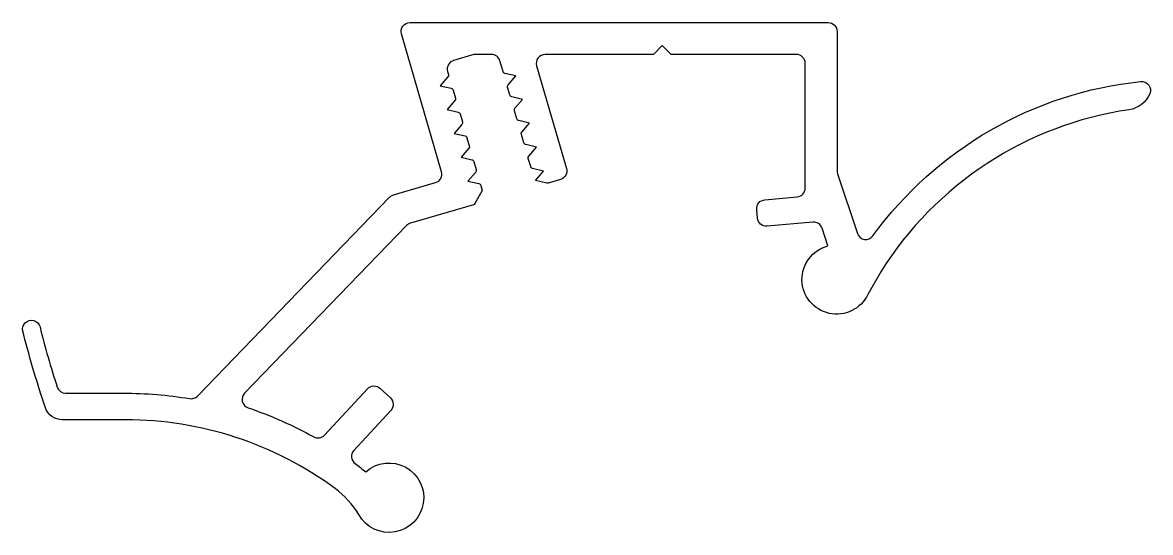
# Model space of a CAD drawing. Extents: x 431.4 to 495.1, y 792.4 to 821.2.
import ezdxf

# ---------------------------------------------------------------- set-up
doc = ezdxf.new("R2010")
doc.units = 0
doc.layers.get('0').update_dxf_attribs({"linetype": 'CONTINUOUS'})

msp = doc.modelspace()

# ---------------------------------------------------------------- linework, layer by layer
msp.add_lwpolyline([(443.917, 800.272, 0.551594), (444.118, 799.45, -0.046539), (447.822, 797.814, 0.345854), (448.433, 797.91), (450.861, 800.528, -0.414214), (451.567, 800.555), (452.154, 800.011, -0.414214), (452.18, 799.304), (450.09, 797.051, 0.452327), (450.167, 796.304, -0.017597), (450.772, 795.839, -2.850384), (450.371, 793.424, 0.100936), (449.029, 794.904, 0.159553), (437.199, 798.777), (433.622, 798.777, -0.321339), (432.675, 799.456, -0.018635), (431.449, 803.564), (431.396, 803.77, -1.00486), (432.366, 804.016, 0.018014), (433.337, 800.622, 0.32485), (433.813, 800.277), (437.087, 800.279, -0.041377), (440.823, 799.971, 0.246636), (441.264, 800.117), (452.105, 811.331, -0.130391), (452.324, 811.464), (454.708, 812.159, 0.414161), (455.048, 812.779), (452.783, 820.552, -0.499922), (453.263, 821.192), (476.886, 821.192, -0.414214), (477.386, 820.692), (477.386, 812.823, 0.080255), (477.412, 812.666), (478.531, 809.293, 0.61023), (479.41, 809.156, -0.212358), (494.53, 817.867, -0.570521), (495.043, 817.175, -0.263768), (493.87, 816.273, 0.219739), (479.846, 807.125), (479.119, 805.846, -1.567459), (476.868, 808.587), (476.536, 809.59, 0.347893), (476.017, 809.93), (473.431, 809.7, -0.414214), (472.889, 810.154), (472.844, 810.652, -0.414214), (473.298, 811.195), (475.131, 811.358, 0.38846), (475.586, 811.856), (475.586, 818.892, 0.414214), (475.086, 819.392), (468.011, 819.392), (467.511, 819.892), (467.011, 819.392), (460.891, 819.392, 0.499924), (460.41, 818.752), (462.098, 812.961, -0.413827), (461.759, 812.341), (461.067, 812.139, -0.128943), (460.991, 812.137), (460.349, 812.287), (460.807, 812.816), (460.189, 812.96, -0.270807), (460.079, 813.064), (459.946, 813.518, -0.254665), (459.977, 813.658), (460.412, 814.16), (459.797, 814.304, -0.270807), (459.687, 814.408), (459.551, 814.874, -0.254665), (459.582, 815.014), (460.017, 815.516), (459.402, 815.66, -0.270807), (459.292, 815.764), (459.16, 816.218, -0.254665), (459.19, 816.358), (459.625, 816.86), (459.01, 817.004, -0.270807), (458.9, 817.108), (458.775, 817.539, -0.254665), (458.806, 817.679), (459.24, 818.181), (458.626, 818.324, -0.270807), (458.516, 818.428), (458.34, 819.032, 0.333403), (457.86, 819.392), (456.873, 819.392), (455.728, 819.059, 0.414214), (455.388, 818.439), (455.437, 818.27, -0.254665), (455.406, 818.13), (454.972, 817.628), (455.586, 817.485, -0.270807), (455.696, 817.381), (455.829, 816.926, -0.254665), (455.798, 816.786), (455.363, 816.284), (455.978, 816.141, -0.270807), (456.088, 816.036), (456.22, 815.582, -0.254665), (456.19, 815.442), (455.755, 814.94), (456.37, 814.796, -0.270807), (456.48, 814.692), (456.612, 814.238, -0.254665), (456.581, 814.098), (456.147, 813.596), (456.761, 813.452, -0.270807), (456.871, 813.348), (457.004, 812.894, -0.254665), (456.973, 812.754), (456.538, 812.252), (457.153, 812.108, -0.270807), (457.263, 812.004), (457.325, 811.79, -0.198912), (457.313, 811.676), (456.93, 810.979, -0.198913), (456.841, 810.907), (453.286, 809.87, 0.130391), (453.067, 809.737)], format="xyb", close=True)

doc.saveas('drawing.dxf')
